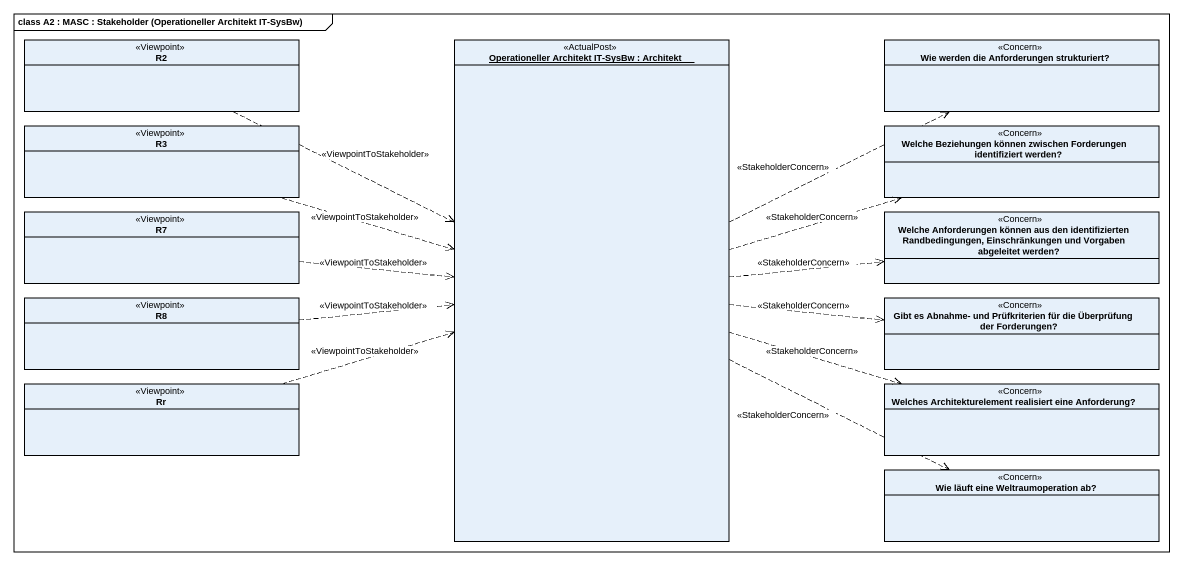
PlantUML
@startuml
mainframe class A2 : MASC : Stakeholder (Operationeller Architekt IT-SysBw)
hide circle
hide empty members
class R2 <<Viewpoint>>
object "Operationeller Architekt IT-SysBw : Architekt" as Operationeller_Architekt_IT <<ActualPost>>
class "Wie werden die Anforderungen strukturiert?" as Wie_werden_die <<Concern>>
class R3 <<Viewpoint>>
class "Welche Beziehungen können zwischen Forderungen identifiziert werden?" as Welche_Beziehungen_können <<Concern>>
class R7 <<Viewpoint>>
class "Welche Anforderungen können aus den identifizierten Randbedingungen, Einschränkungen und Vorgaben abgeleitet werden?" as Welche_Anforderungen_können <<Concern>>
class R8 <<Viewpoint>>
class "Gibt es Abnahme- und Prüfkriterien für die Überprüfung der Forderungen?" as Gibt_es_Abnahme_und <<Concern>>
class Rr <<Viewpoint>>
class "Welches Architekturelement realisiert eine Anforderung?" as Welches_Architekturelement <<Concern>>
class "Wie läuft eine Weltraumoperation ab?" as Wie_läuft_eine <<Concern>>
R2 .right.> Operationeller_Architekt_IT : <<ViewpointToStakeholder>>
Operationeller_Architekt_IT .right.> Wie_werden_die : <<StakeholderConcern>>
Operationeller_Architekt_IT .right.> Welche_Beziehungen_können : <<StakeholderConcern>>
Operationeller_Architekt_IT .right.> Welche_Anforderungen_können : <<StakeholderConcern>>
Operationeller_Architekt_IT .right.> Gibt_es_Abnahme_und : <<StakeholderConcern>>
Operationeller_Architekt_IT .right.> Welches_Architekturelement : <<StakeholderConcern>>
Operationeller_Architekt_IT .right.> Wie_läuft_eine : <<StakeholderConcern>>
R3 .right.> Operationeller_Architekt_IT : <<ViewpointToStakeholder>>
R7 .right.> Operationeller_Architekt_IT : <<ViewpointToStakeholder>>
R8 .right.> Operationeller_Architekt_IT : <<ViewpointToStakeholder>>
Rr .right.> Operationeller_Architekt_IT : <<ViewpointToStakeholder>>
@enduml
